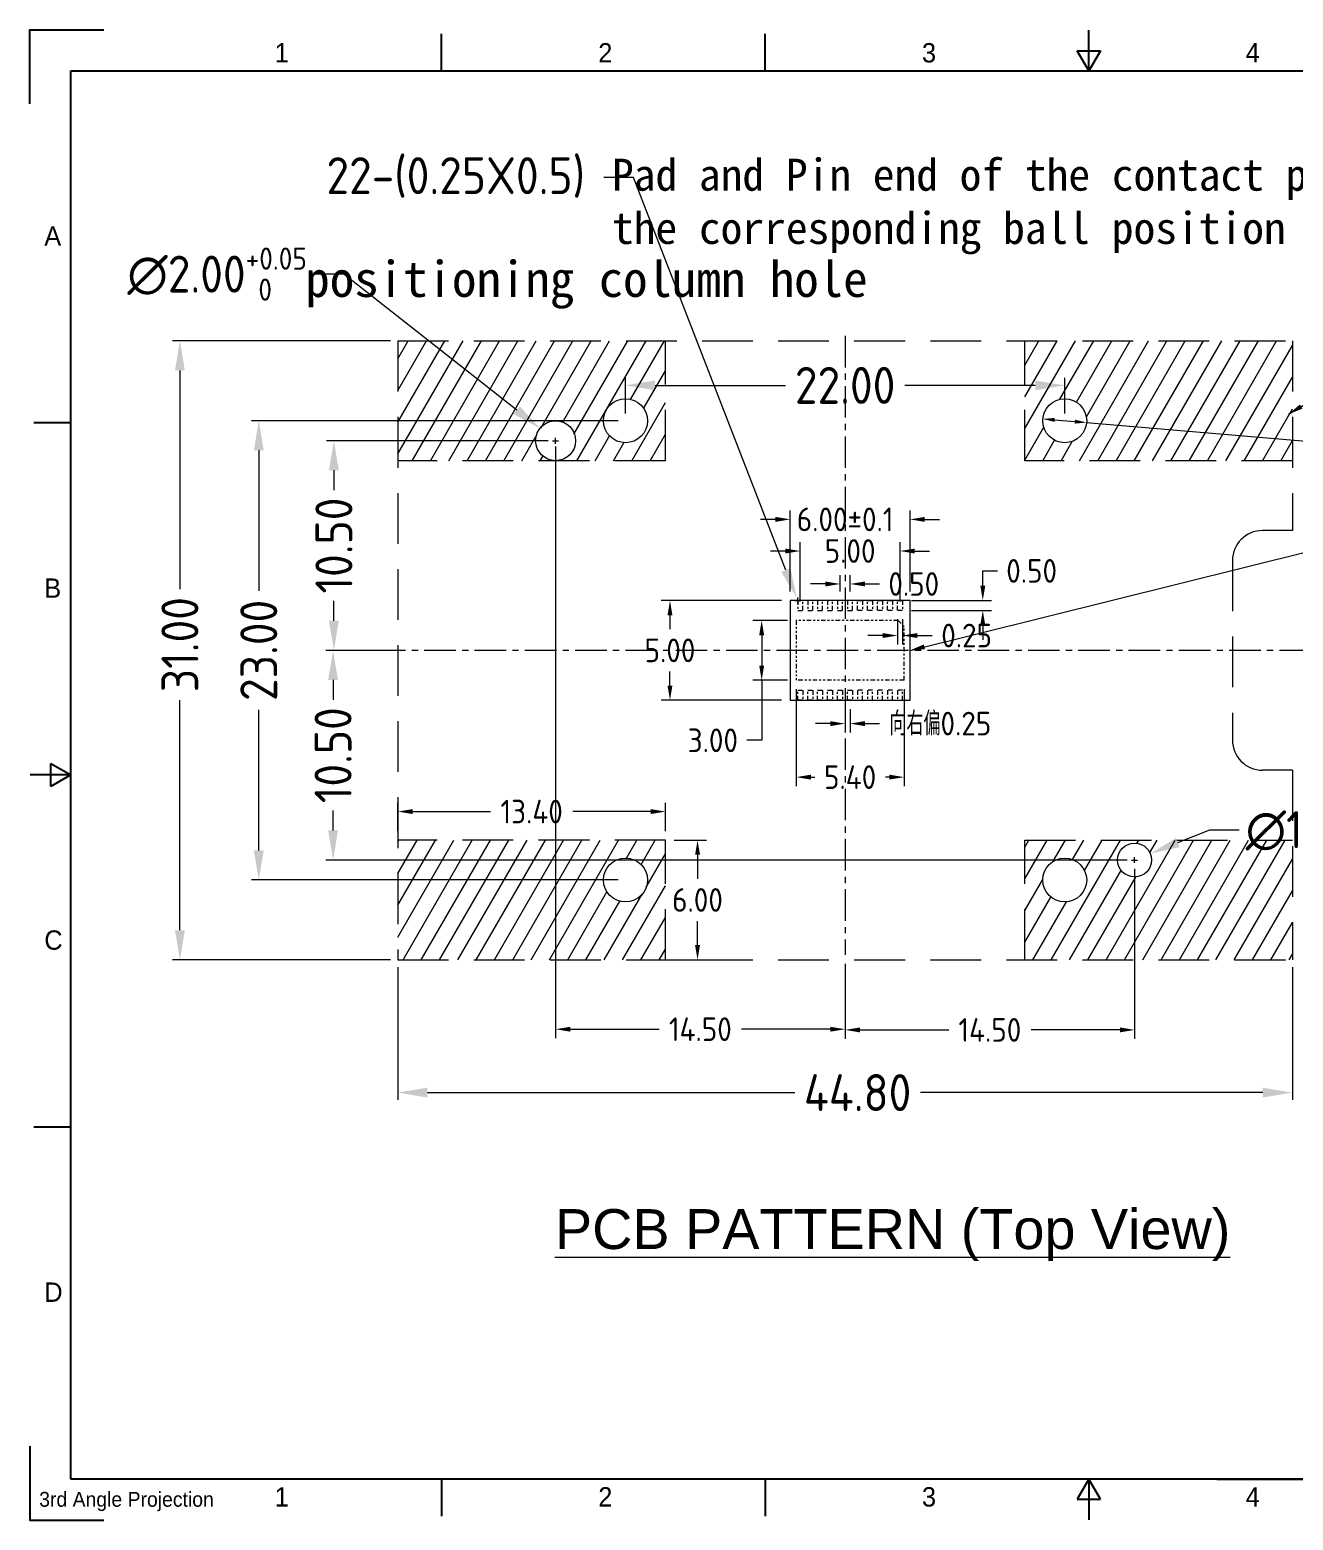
# Model space of a CAD drawing. Header units: millimetres. Extents: x 1283 to 1389, y -11263 to -11188.
# Drawn here: x 1283.3 to 1346.5, y -11263 to -11188.3 of the extents above; entities that cross this region are included whole.
import ezdxf

# ---------------------------------------------------------------- set-up
doc = ezdxf.new("R2010")
doc.units = ezdxf.units.MM
doc.header["$PDSIZE"] = -1
for name, pattern in [('CENTER', [10.16, 6.35, -1.27, 1.27, -1.27]), ('HIDDEN', [1.905, 1.27, -0.635]), ('PHANTOM', [0.8, 0.45, -0.05, 0.1, -0.05, 0.1, -0.05])]:
    doc.linetypes.add(name, pattern=pattern)
for name, color, linetype in [('DIM', 3, 'Continuous'), ('TuKuang', 7, 'Continuous'), ('翻蓋底座', 121, 'Continuous')]:
    doc.layers.add(name, color=color, linetype=linetype)
doc.styles.add('1', font='romans.shx', dxfattribs={"height": 2.5})
doc.styles.add('1111', font='isocp.shx', dxfattribs={"bigfont": 'gbcbig.shx'})
doc.styles.get("Standard").update_dxf_attribs({"font": ''})
doc.styles.get('Standard').set_extended_font_data('SimSun')
doc.dimstyles.new('1111', dxfattribs={"dimtxt": 2.5, "dimasz": 0.2, "dimexe": 0.6, "dimexo": 0.6, "dimtad": 0, "dimtoh": 1, "dimdec": 3, "dimzin": 1, "dimdsep": 46, "dimtxsty": '1111', "dimcen": 0.2, "dimclrd": 97, "dimclre": 97, "dimclrt": 3, "dimazin": 0, "dimtfac": 1, "dimtdec": 3, "dimtofl": 0, "dimtmove": 0, "dimatfit": 2, "dimfxl": 1, "dimlwd": 5, "dimlwe": 5, "dimarcsym": 0})
doc.dimstyles.new('1111$0', dxfattribs={"dimtxt": 2.5, "dimasz": 2.5, "dimexe": 0.6, "dimexo": 0.6, "dimtad": 0, "dimtoh": 1, "dimdec": 3, "dimzin": 1, "dimdsep": 46, "dimtxsty": '1111', "dimcen": 0.2, "dimclrd": 97, "dimclre": 97, "dimclrt": 3, "dimazin": 0, "dimtfac": 1, "dimtdec": 3, "dimtofl": 0, "dimtmove": 0, "dimatfit": 2, "dimfxl": 1, "dimlwd": 5, "dimlwe": 5, "dimarcsym": 0})
doc.dimstyles.get("Standard").update_dxf_attribs({"dimtxt": 3.5, "dimasz": 3.5, "dimexe": 0.18, "dimexo": 0.0625, "dimgap": 0.09, "dimtad": 1, "dimdsep": 46, "dimtxsty": 'Standard', "dimcen": 0.09, "dimadec": 0, "dimazin": 0, "dimtol": 1, "dimtp": 0.01, "dimtm": 0.01, "dimtfac": 1, "dimtofl": 0, "dimtmove": 0, "dimatfit": 3, "dimfxl": 1, "dimtolj": 1, "dimarcsym": 0})

# ---------------------------------------------------------------- blocks, each defined once
blk = doc.blocks.new('asdf456')
at = {"color": 8}
for p, q in [((1449.22, 152.96), (1448.09, 154.93)), ((1448.09, 154.93), (1450.34, 154.93)), ((1450.34, 154.93), (1449.22, 152.96)), ((1348.08, 83.25), (1348.08, 85.49)), ((1348.08, 85.49), (1350.05, 84.37)), ((1350.05, 84.37), (1348.08, 83.25)), ((1449.22, 15.77), (1448.09, 13.81)), ((1450.34, 13.81), (1449.22, 15.77)), ((1448.09, 13.81), (1450.34, 13.81))]:
    blk.add_line(p, q, dxfattribs=at)
at = {"layer": 'TuKuang', "color": 8}
for p, q in [((1449.22, 152.96), (1449.22, 156.94)), ((1386.16, 152.96), (1386.16, 156.57)), ((1417.69, 152.96), (1417.69, 156.57)), ((1350.05, 15.77), (1350.05, 152.96)), ((1350.05, 152.96), (1548.39, 152.96)), ((1350.05, 118.67), (1346.44, 118.67)), ((1350.05, 84.37), (1346.07, 84.37)), ((1350.05, 50.07), (1346.44, 50.07)), ((1548.39, 15.77), (1350.05, 15.77)), ((1386.16, 15.77), (1386.16, 12.16)), ((1417.69, 15.77), (1417.69, 12.16)), ((1449.22, 15.77), (1449.22, 11.8))]:
    blk.add_line(p, q, dxfattribs=at)
for points in [[(1346.05, 149.74), (1346.05, 156.96), (1353.27, 156.96)], [(1346.05, 18.99), (1346.05, 11.77), (1353.27, 11.77)]]:
    blk.add_lwpolyline(points, dxfattribs=at)
at = {"color": 8, "char_height": 1.8844, "attachment_point": 1, "style": '1'}
for s, insert, width in [('{\\f@Gulim|b0|i0|c0|p34;1}', (1369.9, 155.67), 8.3008), ('{\\f@Gulim|b0|i0|c134|p34;2}', (1401.43, 155.67), 8.3008), ('{\\f@Gulim|b0|i0|c134|p34;3}', (1432.96, 155.67), 8.3008), ('{\\f@Gulim|b0|i0|c134|p34;4}', (1464.49, 155.67), 8.3008), ('{\\f@Gulim|b0|i0|c134|p34;A}', (1347.46, 137.82), 9.0416), ('{\\f@Gulim|b0|i0|c134|p34;B}', (1347.46, 103.52), 9.0416), ('{\\f@Gulim|b0|i0|c134|p34;C}', (1347.46, 69.23), 9.0416), ('{\\f@Gulim|b0|i0|c134|p34;D}', (1347.46, 34.93), 9.0416), ('{\\f@Gulim|b0|i0|c0|p34;1}', (1369.9, 14.99), 8.3008), ('{\\f@Gulim|b0|i0|c134|p34;2}', (1401.43, 14.99), 8.3008), ('{\\f@Gulim|b0|i0|c134|p34;3}', (1432.96, 14.99), 8.3008), ('{\\f@Gulim|b0|i0|c134|p34;4}', (1464.49, 14.99), 8.3008)]:
    blk.add_mtext(s, dxfattribs=dict(at, insert=insert, width=width))
at = {"layer": 'TuKuang', "color": 8, "lineweight": 9, "insert": (1346.96, 14.53), "char_height": 1.4441, "width": 18.5479, "attachment_point": 1}
blk.add_mtext('{\\f@Gulim|b0|i0|c0|p34;\\C8;3rd Angle Projection}', dxfattribs=at)
blk = doc.blocks.new('*D7')
at = {"layer": 'DEFPOINTS', "color": 0, "lineweight": 18, "transparency": 16777216}
for p in [(1301.69, -11203.899), (1290.772, -11234.899), (1301.69, -11234.899)]:
    blk.add_point(p, dxfattribs=at)
at = {"layer": 'DIM', "color": 97, "lineweight": 5, "transparency": 16777216}
for p, q in [((1301.321, -11203.899), (1290.403, -11203.899)), ((1290.772, -11205.379), (1290.772, -11216.336)), ((1290.772, -11233.419), (1290.772, -11221.887)), ((1301.321, -11234.899), (1290.403, -11234.899))]:
    blk.add_line(p, q, dxfattribs=at)
at = {"layer": 'DIM', "color": 97, "lineweight": 18, "transparency": 16777216}
for points in [[(1290.526, -11205.379), (1291.019, -11205.379), (1290.772, -11203.899)], [(1290.526, -11233.419), (1291.019, -11233.419), (1290.772, -11234.899)]]:
    blk.add_solid(points, dxfattribs=at)
at = {"layer": 'DIM', "color": 3, "lineweight": 0, "transparency": 16777216, "insert": (1290.772, -11219.112), "char_height": 1.85, "attachment_point": 5, "rotation": 90, "style": '1111'}
blk.add_mtext('31.00', dxfattribs=at)
blk = doc.blocks.new('*D1')
at = {"layer": 'DEFPOINTS', "color": 0, "lineweight": 18, "transparency": 16777216}
for p in [(1338.59, -11229.899), (1324.09, -11234.649), (1338.59, -11238.408)]:
    blk.add_point(p, dxfattribs=at)
at = {"layer": 'DIM', "color": 97, "lineweight": 5, "transparency": 16777216}
for p, q in [((1338.59, -11230.343), (1338.59, -11238.852)), ((1324.09, -11235.093), (1324.09, -11238.852)), ((1324.83, -11238.408), (1329.279, -11238.408)), ((1337.85, -11238.408), (1333.402, -11238.408))]:
    blk.add_line(p, q, dxfattribs=at)
at = {"layer": 'DIM', "color": 97, "lineweight": 18, "transparency": 16777216}
for points in [[(1324.83, -11238.284), (1324.83, -11238.531), (1324.09, -11238.408)], [(1337.85, -11238.284), (1337.85, -11238.531), (1338.59, -11238.408)]]:
    blk.add_solid(points, dxfattribs=at)
at = {"layer": 'DIM', "color": 3, "lineweight": 18, "transparency": 16777216, "insert": (1331.34, -11238.408), "char_height": 1.184, "attachment_point": 5, "style": '1111'}
blk.add_mtext('14.50', dxfattribs=at)
blk = doc.blocks.new('*D2')
at = {"layer": 'DEFPOINTS', "color": 0, "lineweight": 18, "transparency": 16777216}
for p in [(1309.59, -11208.899), (1298.485, -11219.399), (1301.69, -11219.399)]:
    blk.add_point(p, dxfattribs=at)
at = {"layer": 'DIM', "color": 97, "lineweight": 5, "transparency": 16777216}
for p, q in [((1309.221, -11208.899), (1298.115, -11208.899)), ((1298.485, -11210.379), (1298.485, -11211.374)), ((1298.485, -11217.919), (1298.485, -11216.925)), ((1301.321, -11219.399), (1298.115, -11219.399))]:
    blk.add_line(p, q, dxfattribs=at)
at = {"layer": 'DIM', "color": 97, "lineweight": 18, "transparency": 16777216}
for points in [[(1298.238, -11210.379), (1298.732, -11210.379), (1298.485, -11208.899)], [(1298.238, -11217.919), (1298.732, -11217.919), (1298.485, -11219.399)]]:
    blk.add_solid(points, dxfattribs=at)
at = {"layer": 'DIM', "color": 3, "lineweight": 0, "transparency": 16777216, "insert": (1298.485, -11214.149), "char_height": 1.85, "attachment_point": 5, "rotation": 90, "style": '1111'}
blk.add_mtext('10.50', dxfattribs=at)
blk = doc.blocks.new('*D3')
at = {"layer": 'DEFPOINTS', "color": 0, "lineweight": 18, "transparency": 16777216}
for p in [(1301.69, -11234.899), (1346.49, -11234.899), (1346.49, -11241.547)]:
    blk.add_point(p, dxfattribs=at)
at = {"layer": 'DIM', "color": 97, "lineweight": 5, "transparency": 16777216}
for p, q in [((1301.69, -11235.269), (1301.69, -11241.917)), ((1346.49, -11235.269), (1346.49, -11241.917)), ((1303.17, -11241.547), (1321.57, -11241.547)), ((1345.01, -11241.547), (1327.861, -11241.547))]:
    blk.add_line(p, q, dxfattribs=at)
at = {"layer": 'DIM', "color": 97, "lineweight": 18, "transparency": 16777216}
for points in [[(1303.17, -11241.301), (1303.17, -11241.794), (1301.69, -11241.547)], [(1345.01, -11241.301), (1345.01, -11241.794), (1346.49, -11241.547)]]:
    blk.add_solid(points, dxfattribs=at)
at = {"layer": 'DIM', "color": 3, "lineweight": 0, "transparency": 16777216, "insert": (1324.715, -11241.547), "char_height": 1.85, "attachment_point": 5, "style": '1111'}
blk.add_mtext('44.80', dxfattribs=at)
blk = doc.blocks.new('*D8')
at = {"layer": 'DEFPOINTS', "color": 0, "lineweight": 18, "transparency": 16777216}
for p in [(1335.09, -11206.127), (1313.09, -11207.899), (1335.09, -11207.899)]:
    blk.add_point(p, dxfattribs=at)
at = {"layer": 'DIM', "color": 97, "lineweight": 5, "transparency": 16777216}
for p, q in [((1313.09, -11207.53), (1313.09, -11205.757)), ((1335.09, -11207.53), (1335.09, -11205.757)), ((1314.57, -11206.127), (1321.106, -11206.127)), ((1333.61, -11206.127), (1327.074, -11206.127))]:
    blk.add_line(p, q, dxfattribs=at)
at = {"layer": 'DIM', "color": 97, "lineweight": 18, "transparency": 16777216}
for points in [[(1314.57, -11205.88), (1314.57, -11206.373), (1313.09, -11206.127)], [(1333.61, -11205.88), (1333.61, -11206.373), (1335.09, -11206.127)]]:
    blk.add_solid(points, dxfattribs=at)
at = {"layer": 'DIM', "color": 3, "lineweight": 0, "transparency": 16777216, "insert": (1324.09, -11206.127), "char_height": 1.85, "attachment_point": 5, "style": '1111'}
blk.add_mtext('22.00', dxfattribs=at)
blk = doc.blocks.new('*D9')
at = {"layer": 'DEFPOINTS', "color": 0, "lineweight": 18, "transparency": 16777216}
for p in [(1313.09, -11207.899), (1294.723, -11230.899), (1313.09, -11230.899)]:
    blk.add_point(p, dxfattribs=at)
at = {"layer": 'DIM', "color": 97, "lineweight": 5, "transparency": 16777216}
for p, q in [((1312.721, -11207.899), (1294.353, -11207.899)), ((1294.723, -11209.379), (1294.723, -11216.415)), ((1294.723, -11229.419), (1294.723, -11222.383)), ((1312.721, -11230.899), (1294.353, -11230.899))]:
    blk.add_line(p, q, dxfattribs=at)
at = {"layer": 'DIM', "color": 97, "lineweight": 18, "transparency": 16777216}
for points in [[(1294.476, -11209.379), (1294.969, -11209.379), (1294.723, -11207.899)], [(1294.476, -11229.419), (1294.969, -11229.419), (1294.723, -11230.899)]]:
    blk.add_solid(points, dxfattribs=at)
at = {"layer": 'DIM', "color": 3, "lineweight": 0, "transparency": 16777216, "insert": (1294.723, -11219.399), "char_height": 1.85, "attachment_point": 5, "rotation": 90, "style": '1111'}
blk.add_mtext('23.00', dxfattribs=at)
blk = doc.blocks.new('*D10')
at = {"layer": 'DEFPOINTS', "color": 0, "lineweight": 18, "transparency": 16777216}
for p in [(1339.379, -11229.581), (1337.802, -11230.218)]:
    blk.add_point(p, dxfattribs=at)
at = {"layer": 'DIM', "color": 97, "lineweight": 5, "transparency": 16777216}
for p, q in [((1340.751, -11229.027), (1342.354, -11228.379)), ((1342.354, -11228.379), (1343.834, -11228.379)), ((1338.442, -11229.899), (1338.738, -11229.899)), ((1338.59, -11230.047), (1338.59, -11229.751))]:
    blk.add_line(p, q, dxfattribs=at)
at = {"layer": 'DIM', "color": 97, "lineweight": 18, "transparency": 16777216}
blk.add_solid([(1340.658, -11228.798), (1340.843, -11229.255), (1339.379, -11229.581)], dxfattribs=at)
at = {"layer": 'DIM', "color": 3, "lineweight": 0, "transparency": 16777216, "insert": (1348.509, -11228.379), "char_height": 1.85, "attachment_point": 5, "style": '1111'}
blk.add_mtext('\\A1;∅1.70{\\H1.110000;\\S+0.05^  0;}', dxfattribs=at)
blk = doc.blocks.new('*D11')
at = {"layer": 'DEFPOINTS', "color": 0, "lineweight": 18, "transparency": 16777216}
for p in [(1308.804, -11208.281), (1310.376, -11209.518)]:
    blk.add_point(p, dxfattribs=at)
at = {"layer": 'DIM', "color": 97, "lineweight": 5, "transparency": 16777216}
for p, q in [((1298.978, -11200.554), (1297.498, -11200.554)), ((1307.641, -11207.366), (1298.978, -11200.554)), ((1309.59, -11209.047), (1309.59, -11208.751)), ((1309.442, -11208.899), (1309.738, -11208.899))]:
    blk.add_line(p, q, dxfattribs=at)
at = {"layer": 'DIM', "color": 97, "lineweight": 18, "transparency": 16777216}
blk.add_solid([(1307.793, -11207.173), (1307.488, -11207.56), (1308.804, -11208.281)], dxfattribs=at)
at = {"layer": 'DIM', "color": 3, "lineweight": 0, "transparency": 16777216, "insert": (1292.637, -11200.554), "char_height": 1.85, "attachment_point": 5, "style": '1111'}
blk.add_mtext('\\A1;∅2.00{\\H1.110000;\\S+0.05^  0;}', dxfattribs=at)
blk = doc.blocks.new('*D4')
at = {"layer": 'DEFPOINTS', "color": 0, "lineweight": 18, "transparency": 16777216}
for p in [(1333.994, -11207.807), (1336.187, -11207.991)]:
    blk.add_point(p, dxfattribs=at)
at = {"layer": 'DIM', "color": 97, "lineweight": 5, "transparency": 16777216}
for p, q in [((1334.584, -11207.857), (1335.597, -11207.942)), ((1336.187, -11207.991), (1349.722, -11209.128))]:
    blk.add_line(p, q, dxfattribs=at)
at = {"layer": 'DIM', "color": 97, "lineweight": 18, "transparency": 16777216}
for points in [[(1334.592, -11207.759), (1334.576, -11207.955), (1333.994, -11207.807)], [(1335.605, -11207.844), (1335.588, -11208.04), (1336.187, -11207.991)]]:
    blk.add_solid(points, dxfattribs=at)
at = {"layer": 'DIM', "color": 3, "lineweight": 0, "transparency": 16777216, "insert": (1357.54, -11209.128), "char_height": 1.11, "attachment_point": 5, "style": '1111'}
blk.add_mtext('\\A1;{\\fSimSun|b0|i0|c134|p2;\\H1.0667x;4-Screw hole\\Fisocp,gbcbig|c134;∅2.2{\\H0.666000;\\S+0.05^  0;}}', dxfattribs=at)
blk = doc.blocks.new('*D5')
at = {"layer": 'DEFPOINTS', "color": 0, "lineweight": 18, "transparency": 16777216}
for p in [(1321.662, -11216.761), (1321.769, -11217.037)]:
    blk.add_point(p, dxfattribs=at)
at = {"layer": 'DIM', "color": 97, "lineweight": 5, "transparency": 16777216}
for p, q in [((1313.489, -11195.714), (1312.009, -11195.714)), ((1321.126, -11215.382), (1313.489, -11195.714)), ((1321.567, -11216.899), (1321.863, -11216.899)), ((1321.715, -11217.047), (1321.715, -11216.751))]:
    blk.add_line(p, q, dxfattribs=at)
at = {"layer": 'DIM', "color": 97, "lineweight": 18, "transparency": 16777216}
blk.add_solid([(1321.356, -11215.292), (1320.896, -11215.471), (1321.662, -11216.761)], dxfattribs=at)
at = {"layer": 'DIM', "color": 3, "lineweight": 0, "transparency": 16777216, "insert": (1304.586, -11195.714), "char_height": 1.85, "attachment_point": 5, "style": '1111'}
blk.add_mtext('\\A1;22-(0.25X0.5)', dxfattribs=at)
blk = doc.blocks.new('*D14')
at = {"layer": 'DEFPOINTS', "color": 0, "lineweight": 18, "transparency": 16777216}
for p in [(1324.09, -11221.899), (1324.34, -11221.899), (1324.34, -11223.067)]:
    blk.add_point(p, dxfattribs=at)
at = {"layer": 'DIM', "color": 97, "lineweight": 5, "transparency": 16777216}
for p, q in [((1324.09, -11222.343), (1324.09, -11223.511)), ((1324.34, -11222.343), (1324.34, -11223.511)), ((1323.35, -11223.067), (1322.61, -11223.067)), ((1325.08, -11223.067), (1325.82, -11223.067))]:
    blk.add_line(p, q, dxfattribs=at)
at = {"layer": 'DIM', "color": 97, "lineweight": 18, "transparency": 16777216}
for points in [[(1323.35, -11222.944), (1323.35, -11223.191), (1324.09, -11223.067)], [(1325.08, -11222.944), (1325.08, -11223.191), (1324.34, -11223.067)]]:
    blk.add_solid(points, dxfattribs=at)
at = {"layer": 'DIM', "color": 3, "lineweight": 18, "transparency": 16777216, "insert": (1328.86, -11223.067), "char_height": 1.184, "attachment_point": 5, "style": '1111'}
blk.add_mtext('向右偏0.25', dxfattribs=at)
blk = doc.blocks.new('*D15')
at = {"layer": 'DEFPOINTS', "color": 0, "lineweight": 18, "transparency": 16777216}
for p in [(1327.34, -11212.838), (1321.34, -11216.899), (1327.34, -11216.899)]:
    blk.add_point(p, dxfattribs=at)
at = {"layer": 'DIM', "color": 97, "lineweight": 5, "transparency": 16777216}
for p, q in [((1321.34, -11216.455), (1321.34, -11212.394)), ((1327.34, -11216.455), (1327.34, -11212.394)), ((1320.6, -11212.838), (1319.86, -11212.838)), ((1328.08, -11212.838), (1328.82, -11212.838))]:
    blk.add_line(p, q, dxfattribs=at)
at = {"layer": 'DIM', "color": 97, "lineweight": 18, "transparency": 16777216}
for points in [[(1320.6, -11212.715), (1320.6, -11212.962), (1321.34, -11212.838)], [(1328.08, -11212.715), (1328.08, -11212.962), (1327.34, -11212.838)]]:
    blk.add_solid(points, dxfattribs=at)
at = {"layer": 'DIM', "color": 3, "lineweight": 18, "transparency": 16777216, "insert": (1324.09, -11212.838), "char_height": 1.184, "attachment_point": 5, "style": '1111'}
blk.add_mtext('6.00±0.1', dxfattribs=at)
blk = doc.blocks.new('*D16')
at = {"layer": 'DEFPOINTS', "color": 0, "lineweight": 18, "transparency": 16777216}
for p in [(1321.34, -11216.899), (1315.318, -11221.899), (1321.34, -11221.899)]:
    blk.add_point(p, dxfattribs=at)
at = {"layer": 'DIM', "color": 97, "lineweight": 5, "transparency": 16777216}
for p, q in [((1320.896, -11216.899), (1314.874, -11216.899)), ((1315.318, -11217.639), (1315.318, -11218.345)), ((1315.318, -11221.159), (1315.318, -11220.454)), ((1320.896, -11221.899), (1314.874, -11221.899))]:
    blk.add_line(p, q, dxfattribs=at)
at = {"layer": 'DIM', "color": 97, "lineweight": 18, "transparency": 16777216}
for points in [[(1315.194, -11217.639), (1315.441, -11217.639), (1315.318, -11216.899)], [(1315.194, -11221.159), (1315.441, -11221.159), (1315.318, -11221.899)]]:
    blk.add_solid(points, dxfattribs=at)
at = {"layer": 'DIM', "color": 3, "lineweight": 18, "transparency": 16777216, "insert": (1315.318, -11219.399), "char_height": 1.184, "attachment_point": 5, "style": '1111'}
blk.add_mtext('5.00', dxfattribs=at)
blk = doc.blocks.new('*D17')
at = {"layer": 'DEFPOINTS', "color": 0, "lineweight": 18, "transparency": 16777216}
for p in [(1326.84, -11214.423), (1321.84, -11217.399), (1326.84, -11217.399)]:
    blk.add_point(p, dxfattribs=at)
at = {"layer": 'DIM', "color": 97, "lineweight": 5, "transparency": 16777216}
for p, q in [((1321.84, -11216.955), (1321.84, -11213.979)), ((1326.84, -11216.955), (1326.84, -11213.979)), ((1321.1, -11214.423), (1320.36, -11214.423)), ((1327.58, -11214.423), (1328.32, -11214.423))]:
    blk.add_line(p, q, dxfattribs=at)
at = {"layer": 'DIM', "color": 97, "lineweight": 18, "transparency": 16777216}
for points in [[(1321.1, -11214.3), (1321.1, -11214.547), (1321.84, -11214.423)], [(1327.58, -11214.3), (1327.58, -11214.547), (1326.84, -11214.423)]]:
    blk.add_solid(points, dxfattribs=at)
at = {"layer": 'DIM', "color": 3, "lineweight": 18, "transparency": 16777216, "insert": (1324.34, -11214.423), "char_height": 1.184, "attachment_point": 5, "style": '1111'}
blk.add_mtext('5.00', dxfattribs=at)
blk = doc.blocks.new('*D18')
at = {"layer": 'DEFPOINTS', "color": 0, "lineweight": 18, "transparency": 16777216}
for p in [(1324.34, -11216.074), (1323.84, -11216.899), (1324.34, -11216.899)]:
    blk.add_point(p, dxfattribs=at)
at = {"layer": 'DIM', "color": 97, "lineweight": 5, "transparency": 16777216}
for p, q in [((1323.1, -11216.074), (1322.36, -11216.074)), ((1323.84, -11216.455), (1323.84, -11215.63)), ((1324.34, -11216.455), (1324.34, -11215.63)), ((1325.08, -11216.074), (1325.82, -11216.074))]:
    blk.add_line(p, q, dxfattribs=at)
at = {"layer": 'DIM', "color": 97, "lineweight": 18, "transparency": 16777216}
for points in [[(1323.1, -11215.951), (1323.1, -11216.197), (1323.84, -11216.074)], [(1325.08, -11215.951), (1325.08, -11216.197), (1324.34, -11216.074)]]:
    blk.add_solid(points, dxfattribs=at)
at = {"layer": 'DIM', "color": 3, "lineweight": 18, "transparency": 16777216, "insert": (1327.527, -11216.074), "char_height": 1.184, "attachment_point": 5, "style": '1111'}
blk.add_mtext('0.50', dxfattribs=at)
blk = doc.blocks.new('*D19')
at = {"layer": 'DEFPOINTS', "color": 0, "lineweight": 18, "transparency": 16777216}
for p in [(1321.64, -11217.899), (1319.911, -11220.899), (1321.64, -11220.899)]:
    blk.add_point(p, dxfattribs=at)
at = {"layer": 'DIM', "color": 97, "lineweight": 5, "transparency": 16777216}
for p, q in [((1321.196, -11217.899), (1319.467, -11217.899)), ((1319.911, -11218.639), (1319.911, -11220.159)), ((1321.196, -11220.899), (1319.467, -11220.899)), ((1319.911, -11220.899), (1319.911, -11223.903)), ((1319.911, -11223.903), (1319.171, -11223.903))]:
    blk.add_line(p, q, dxfattribs=at)
at = {"layer": 'DIM', "color": 97, "lineweight": 18, "transparency": 16777216}
for points in [[(1319.787, -11218.639), (1320.034, -11218.639), (1319.911, -11217.899)], [(1319.787, -11220.159), (1320.034, -11220.159), (1319.911, -11220.899)]]:
    blk.add_solid(points, dxfattribs=at)
at = {"layer": 'DIM', "color": 3, "lineweight": 18, "transparency": 16777216, "insert": (1317.465, -11223.903), "char_height": 1.184, "attachment_point": 5, "style": '1111'}
blk.add_mtext('3.00', dxfattribs=at)
blk = doc.blocks.new('*D20')
at = {"layer": 'DEFPOINTS', "color": 0, "lineweight": 18, "transparency": 16777216}
for p in [(1321.64, -11220.899), (1327.04, -11220.899), (1327.04, -11225.748)]:
    blk.add_point(p, dxfattribs=at)
at = {"layer": 'DIM', "color": 97, "lineweight": 5, "transparency": 16777216}
for p, q in [((1321.64, -11221.343), (1321.64, -11226.192)), ((1327.04, -11221.343), (1327.04, -11226.192)), ((1322.38, -11225.748), (1322.575, -11225.748)), ((1326.3, -11225.748), (1326.106, -11225.748))]:
    blk.add_line(p, q, dxfattribs=at)
at = {"layer": 'DIM', "color": 97, "lineweight": 18, "transparency": 16777216}
for points in [[(1322.38, -11225.624), (1322.38, -11225.871), (1321.64, -11225.748)], [(1326.3, -11225.624), (1326.3, -11225.871), (1327.04, -11225.748)]]:
    blk.add_solid(points, dxfattribs=at)
at = {"layer": 'DIM', "color": 3, "lineweight": 18, "transparency": 16777216, "insert": (1324.34, -11225.748), "char_height": 1.184, "attachment_point": 5, "style": '1111'}
blk.add_mtext('5.40', dxfattribs=at)
blk = doc.blocks.new('*D21')
at = {"layer": 'DEFPOINTS', "color": 0, "lineweight": 18, "transparency": 16777216}
for p in [(1326.965, -11216.899), (1330.985, -11216.899), (1326.965, -11217.399)]:
    blk.add_point(p, dxfattribs=at)
at = {"layer": 'DIM', "color": 97, "lineweight": 5, "transparency": 16777216}
for p, q in [((1330.985, -11216.159), (1330.985, -11215.419)), ((1330.985, -11215.419), (1331.725, -11215.419)), ((1327.409, -11216.899), (1331.429, -11216.899)), ((1327.409, -11217.399), (1331.429, -11217.399)), ((1330.985, -11218.139), (1330.985, -11218.879))]:
    blk.add_line(p, q, dxfattribs=at)
at = {"layer": 'DIM', "color": 97, "lineweight": 18, "transparency": 16777216}
for points in [[(1330.862, -11216.159), (1331.109, -11216.159), (1330.985, -11216.899)], [(1330.862, -11218.139), (1331.109, -11218.139), (1330.985, -11217.399)]]:
    blk.add_solid(points, dxfattribs=at)
at = {"layer": 'DIM', "color": 3, "lineweight": 18, "transparency": 16777216, "insert": (1333.432, -11215.419), "char_height": 1.184, "attachment_point": 5, "style": '1111'}
blk.add_mtext('0.50', dxfattribs=at)
blk = doc.blocks.new('*D22')
at = {"layer": 'DEFPOINTS', "color": 0, "lineweight": 18, "transparency": 16777216}
for p in [(1326.715, -11217.399), (1326.965, -11217.399), (1326.965, -11218.656)]:
    blk.add_point(p, dxfattribs=at)
at = {"layer": 'DIM', "color": 97, "lineweight": 5, "transparency": 16777216}
for p, q in [((1326.715, -11217.843), (1326.715, -11219.1)), ((1326.965, -11217.843), (1326.965, -11219.1)), ((1325.975, -11218.656), (1325.235, -11218.656)), ((1327.705, -11218.656), (1328.445, -11218.656))]:
    blk.add_line(p, q, dxfattribs=at)
at = {"layer": 'DIM', "color": 97, "lineweight": 18, "transparency": 16777216}
for points in [[(1325.975, -11218.533), (1325.975, -11218.779), (1326.715, -11218.656)], [(1327.705, -11218.533), (1327.705, -11218.779), (1326.965, -11218.656)]]:
    blk.add_solid(points, dxfattribs=at)
at = {"layer": 'DIM', "color": 3, "lineweight": 18, "transparency": 16777216, "insert": (1330.176, -11218.656), "char_height": 1.184, "attachment_point": 5, "style": '1111'}
blk.add_mtext('0.25', dxfattribs=at)
blk = doc.blocks.new('*D23')
at = {"layer": 'DEFPOINTS', "color": 0, "lineweight": 18, "transparency": 16777216}
for p in [(1309.59, -11208.751), (1324.09, -11234.899), (1324.09, -11238.373)]:
    blk.add_point(p, dxfattribs=at)
at = {"layer": 'DIM', "color": 97, "lineweight": 5, "transparency": 16777216}
for p, q in [((1309.59, -11209.195), (1309.59, -11238.817)), ((1324.09, -11235.343), (1324.09, -11238.817)), ((1310.33, -11238.373), (1314.779, -11238.373)), ((1323.35, -11238.373), (1318.902, -11238.373))]:
    blk.add_line(p, q, dxfattribs=at)
at = {"layer": 'DIM', "color": 97, "lineweight": 18, "transparency": 16777216}
for points in [[(1310.33, -11238.25), (1310.33, -11238.497), (1309.59, -11238.373)], [(1323.35, -11238.25), (1323.35, -11238.497), (1324.09, -11238.373)]]:
    blk.add_solid(points, dxfattribs=at)
at = {"layer": 'DIM', "color": 3, "lineweight": 18, "transparency": 16777216, "insert": (1316.84, -11238.373), "char_height": 1.184, "attachment_point": 5, "style": '1111'}
blk.add_mtext('14.50', dxfattribs=at)
blk = doc.blocks.new('*D6')
at = {"layer": 'DEFPOINTS', "color": 0, "lineweight": 18, "transparency": 16777216}
for p in [(1298.445, -11219.399), (1301.69, -11219.399), (1338.59, -11229.899)]:
    blk.add_point(p, dxfattribs=at)
at = {"layer": 'DIM', "color": 97, "lineweight": 5, "transparency": 16777216}
for p, q in [((1301.321, -11219.399), (1298.075, -11219.399)), ((1298.445, -11220.879), (1298.445, -11221.874)), ((1298.445, -11228.419), (1298.445, -11227.425)), ((1338.221, -11229.899), (1298.075, -11229.899))]:
    blk.add_line(p, q, dxfattribs=at)
at = {"layer": 'DIM', "color": 97, "lineweight": 18, "transparency": 16777216}
for points in [[(1298.198, -11220.879), (1298.691, -11220.879), (1298.445, -11219.399)], [(1298.198, -11228.419), (1298.691, -11228.419), (1298.445, -11229.899)]]:
    blk.add_solid(points, dxfattribs=at)
at = {"layer": 'DIM', "color": 3, "lineweight": 0, "transparency": 16777216, "insert": (1298.445, -11224.649), "char_height": 1.85, "attachment_point": 5, "rotation": 90, "style": '1111'}
blk.add_mtext('10.50', dxfattribs=at)
blk = doc.blocks.new('*D12')
at = {"layer": 'DEFPOINTS', "color": 0, "lineweight": 18, "transparency": 16777216}
for p in [(1315.09, -11227.473), (1301.69, -11228.899), (1315.09, -11228.899)]:
    blk.add_point(p, dxfattribs=at)
at = {"layer": 'DIM', "color": 97, "lineweight": 5, "transparency": 16777216}
for p, q in [((1301.69, -11228.455), (1301.69, -11227.029)), ((1315.09, -11228.455), (1315.09, -11227.029)), ((1302.43, -11227.473), (1306.329, -11227.473)), ((1314.35, -11227.473), (1310.452, -11227.473))]:
    blk.add_line(p, q, dxfattribs=at)
at = {"layer": 'DIM', "color": 97, "lineweight": 18, "transparency": 16777216}
for points in [[(1302.43, -11227.349), (1302.43, -11227.596), (1301.69, -11227.473)], [(1314.35, -11227.349), (1314.35, -11227.596), (1315.09, -11227.473)]]:
    blk.add_solid(points, dxfattribs=at)
at = {"layer": 'DIM', "color": 3, "lineweight": 18, "transparency": 16777216, "insert": (1308.39, -11227.473), "char_height": 1.184, "attachment_point": 5, "style": '1111'}
blk.add_mtext('13.40', dxfattribs=at)
blk = doc.blocks.new('*D13')
at = {"layer": 'DEFPOINTS', "color": 0, "lineweight": 18, "transparency": 16777216}
for p in [(1315.09, -11228.899), (1315.09, -11234.899), (1316.698, -11234.899)]:
    blk.add_point(p, dxfattribs=at)
at = {"layer": 'DIM', "color": 97, "lineweight": 5, "transparency": 16777216}
for p, q in [((1315.534, -11228.899), (1317.142, -11228.899)), ((1316.698, -11229.639), (1316.698, -11230.845)), ((1316.698, -11234.159), (1316.698, -11232.954)), ((1315.534, -11234.899), (1317.142, -11234.899))]:
    blk.add_line(p, q, dxfattribs=at)
at = {"layer": 'DIM', "color": 97, "lineweight": 18, "transparency": 16777216}
for points in [[(1316.575, -11229.639), (1316.822, -11229.639), (1316.698, -11228.899)], [(1316.575, -11234.159), (1316.822, -11234.159), (1316.698, -11234.899)]]:
    blk.add_solid(points, dxfattribs=at)
at = {"layer": 'DIM', "color": 3, "lineweight": 18, "transparency": 16777216, "insert": (1316.698, -11231.899), "char_height": 1.184, "attachment_point": 5, "style": '1111'}
blk.add_mtext('6.00', dxfattribs=at)

msp = doc.modelspace()

# ---------------------------------------------------------------- hatches: boundary and pattern name
at = {"lineweight": 0}
h = msp.add_hatch(dxfattribs=at)
h.set_pattern_fill('ANSI31', color=0, scale=0.25, angle=15, style=0)
h.set_pattern_definition([(60, (509.26355, -11185.0741), (-0.6874077, 0.396875), [])])
edge = h.paths.add_edge_path(flags=16)
edge.add_arc((1313.09, -11207.899), 1.1, 0, 360)
edge = h.paths.add_edge_path(flags=16)
edge.add_arc((1309.59, -11208.899), 0.975, 0, 360)
h.paths.add_polyline_path([(1301.69, -11203.899), (1315.09, -11203.899), (1315.09, -11209.899), (1301.69, -11209.899)])
h = msp.add_hatch(dxfattribs=at)
h.set_pattern_fill('ANSI31', color=256, scale=0.25, angle=15, style=0)
h.set_pattern_definition([(60, (499.1615, -11160.4417), (-0.6874077, 0.396875), [])])
edge = h.paths.add_edge_path(flags=16)
edge.add_arc((1335.09, -11207.899), 1.1, 0, 360)
h.paths.add_polyline_path([(1346.49, -11209.899), (1333.09, -11209.899), (1333.09, -11203.899), (1346.49, -11203.899)])
h = msp.add_hatch(dxfattribs=at)
h.set_pattern_fill('ANSI31', color=256, scale=0.25, angle=15, style=0)
h.set_pattern_definition([(60, (504.4908, -11268.3448), (-0.6874077, 0.396875), [])])
edge = h.paths.add_edge_path(flags=16)
edge.add_arc((1313.09, -11230.899), 1.1, 0, 360)
h.paths.add_polyline_path([(1315.09, -11234.899), (1315.09, -11228.899), (1301.69, -11228.899), (1301.69, -11234.899)])
h = msp.add_hatch(dxfattribs=at)
h.set_pattern_fill('ANSI31', color=256, scale=0.25, angle=15, style=0)
h.set_pattern_definition([(60, (452.46034, -11194.0381), (-0.68740766, 0.396875), [])])
edge = h.paths.add_edge_path(flags=16)
edge.add_arc((1338.59, -11229.899), 0.825, 0, 360)
edge = h.paths.add_edge_path(flags=16)
edge.add_arc((1335.09, -11230.899), 1.1, 0, 360)
h.paths.add_polyline_path([(1333.09, -11234.899), (1346.49, -11234.899), (1346.49, -11228.899), (1333.09, -11228.899)])

# ---------------------------------------------------------------- linework, layer by layer
at = {"linetype": 'HIDDEN', "lineweight": 0, "ltscale": 2}
for p, q in [((1301.69, -11203.899), (1346.49, -11203.899)), ((1301.69, -11203.899), (1301.69, -11234.899)), ((1315.09, -11209.899), (1315.09, -11203.899)), ((1333.09, -11209.899), (1333.09, -11203.899)), ((1346.49, -11203.899), (1346.49, -11213.399)), ((1315.09, -11209.899), (1301.69, -11209.899)), ((1346.49, -11209.899), (1333.09, -11209.899)), ((1343.49, -11214.899), (1343.49, -11223.899)), ((1346.49, -11225.399), (1346.49, -11234.899)), ((1315.09, -11228.899), (1301.69, -11228.899)), ((1315.09, -11234.899), (1315.09, -11228.899)), ((1333.09, -11234.899), (1333.09, -11228.899)), ((1333.09, -11228.899), (1346.49, -11228.899)), ((1301.69, -11234.899), (1346.49, -11234.899))]:
    msp.add_line(p, q, dxfattribs=at)
at = {"color": 1, "linetype": 'CENTER', "lineweight": 0, "ltscale": 0.248}
for p, q in [((1324.09, -11203.649), (1324.09, -11234.649)), ((1324.09, -11203.649), (1324.09, -11234.649)), ((1324.09, -11203.649), (1324.09, -11234.649)), ((1324.09, -11203.649), (1324.09, -11234.649)), ((1346.49, -11213.399), (1344.99, -11213.399)), ((1347.424, -11219.399), (1300.756, -11219.399)), ((1346.49, -11225.399), (1344.99, -11225.399))]:
    msp.add_line(p, q, dxfattribs=at)
at = {"color": 1, "lineweight": 0}
for centre, radius in [((1309.59, -11208.899), 1), ((1338.59, -11229.899), 0.85)]:
    msp.add_circle(centre, radius, dxfattribs=at)
at = {"color": 0, "lineweight": 0, "ltscale": 2}
for centre, start, end in [((1344.99, -11214.899), 90, 180), ((1344.99, -11223.899), 180, 270)]:
    msp.add_arc(centre, 1.5, start, end, dxfattribs=at)
at = {"layer": 'DIM', "color": 0, "lineweight": 18}
for p, q in [((1327.34, -11216.899), (1321.34, -11216.899)), ((1321.34, -11216.899), (1321.34, -11221.899)), ((1327.34, -11221.899), (1327.34, -11216.899)), ((1321.34, -11221.899), (1327.34, -11221.899))]:
    msp.add_line(p, q, dxfattribs=at)
at = {"layer": 'DIM', "color": 2, "linetype": 'PHANTOM', "lineweight": 18, "ltscale": 0.5}
for p, q in [((1321.64, -11217.899), (1321.64, -11220.899)), ((1326.74, -11217.899), (1321.64, -11217.899)), ((1326.74, -11217.899), (1327.04, -11218.199)), ((1327.04, -11220.899), (1327.04, -11218.199)), ((1327.04, -11220.899), (1321.64, -11220.899))]:
    msp.add_line(p, q, dxfattribs=at)
for points in [[(1321.715, -11217.399), (1321.965, -11217.399), (1321.965, -11216.899), (1321.715, -11216.899)], [(1322.215, -11217.399), (1322.465, -11217.399), (1322.465, -11216.899), (1322.215, -11216.899)], [(1322.715, -11217.399), (1322.965, -11217.399), (1322.965, -11216.899), (1322.715, -11216.899)], [(1323.215, -11217.399), (1323.465, -11217.399), (1323.465, -11216.899), (1323.215, -11216.899)], [(1323.715, -11217.399), (1323.965, -11217.399), (1323.965, -11216.899), (1323.715, -11216.899)], [(1324.215, -11217.399), (1324.465, -11217.399), (1324.465, -11216.899), (1324.215, -11216.899)], [(1324.965, -11217.399), (1324.715, -11217.399), (1324.715, -11216.899), (1324.965, -11216.899)], [(1325.465, -11217.399), (1325.215, -11217.399), (1325.215, -11216.899), (1325.465, -11216.899)], [(1325.965, -11217.399), (1325.715, -11217.399), (1325.715, -11216.899), (1325.965, -11216.899)], [(1326.465, -11217.399), (1326.215, -11217.399), (1326.215, -11216.899), (1326.465, -11216.899)], [(1326.965, -11217.399), (1326.715, -11217.399), (1326.715, -11216.899), (1326.965, -11216.899)], [(1321.715, -11221.399), (1321.965, -11221.399), (1321.965, -11221.899), (1321.715, -11221.899)], [(1322.215, -11221.399), (1322.465, -11221.399), (1322.465, -11221.899), (1322.215, -11221.899)], [(1322.715, -11221.399), (1322.965, -11221.399), (1322.965, -11221.899), (1322.715, -11221.899)], [(1323.215, -11221.399), (1323.465, -11221.399), (1323.465, -11221.899), (1323.215, -11221.899)], [(1323.715, -11221.399), (1323.965, -11221.399), (1323.965, -11221.899), (1323.715, -11221.899)], [(1324.215, -11221.399), (1324.465, -11221.399), (1324.465, -11221.899), (1324.215, -11221.899)], [(1324.965, -11221.399), (1324.715, -11221.399), (1324.715, -11221.899), (1324.965, -11221.899)], [(1325.465, -11221.399), (1325.215, -11221.399), (1325.215, -11221.899), (1325.465, -11221.899)], [(1325.965, -11221.399), (1325.715, -11221.399), (1325.715, -11221.899), (1325.965, -11221.899)], [(1326.465, -11221.399), (1326.215, -11221.399), (1326.215, -11221.899), (1326.465, -11221.899)], [(1326.965, -11221.399), (1326.715, -11221.399), (1326.715, -11221.899), (1326.965, -11221.899)]]:
    msp.add_lwpolyline(points, close=True, dxfattribs=at)
at = {"layer": 'TuKuang', "color": 8}
msp.add_lwpolyline([(1342.706, -11260.907), (1386.57, -11260.907)], dxfattribs=at)
at = {"layer": '翻蓋底座', "color": 3, "linetype": 'Continuous', "lineweight": 0}
for centre in [(1313.09, -11207.899), (1335.09, -11207.899), (1313.09, -11230.899), (1335.09, -11230.899)]:
    msp.add_circle(centre, 1.1, dxfattribs=at)

# ---------------------------------------------------------------- block references
at = {"xscale": 0.514122631876262, "yscale": 0.514122631876262, "zscale": 0.514122631876262}
msp.add_blockref('asdf456', (591.222, -11269.017), dxfattribs=at)

# ---------------------------------------------------------------- texts
at = {"color": 3, "lineweight": 0}
msp.add_text('positioning column hole', height=1.8, dxfattribs=at).set_placement((1297.054, -11201.697))
at = {"color": 3, "lineweight": 0, "insert": (1312.414, -11194.775), "char_height": 1.6, "attachment_point": 1}
msp.add_mtext('Pad and Pin end of the contact position, \\Pthe corresponding ball position', dxfattribs=at)
at = {"lineweight": 9, "insert": (1309.557, -11247.384), "char_height": 1.9992, "attachment_point": 1}
msp.add_mtext('{\\fArial|b0|i0|c0|p34;\\LPCB PATTERN (Top View)}', dxfattribs=at)

# ---------------------------------------------------------------- dimensions: what is measured, and where the dimension line sits
at = {"layer": 'DIM', "lineweight": 0}
for p1, p2, text, override, picture, middle in [((1321.769, -11217.037), (1321.662, -11216.761), '22-(0.25X0.5)', {"dimscale": 0.74, "dimasz": 2, "dimexe": 0.49975, "dimexo": 0.49975, "dimgap": 0.49975, "dimtoh": 1, "dimdec": 2, "dimtol": 1, "dimlim": 0, "dimtp": 0.05, "dimtm": 0.05, "dimtfac": 0.6, "dimtolj": 1}, '*D5', (1304.586, -11195.714)), ((1333.994, -11207.807), (1336.187, -11207.991), '{\\fSimSun|b0|i0|c134|p2;\\H1.0667x;4-Screw hole\\Fisocp,gbcbig|c134;<>}', {"dimscale": 0.74, "dimtxt": 1.5, "dimasz": 0.8, "dimexe": 0.49975, "dimexo": 0.49975, "dimgap": 0.49975, "dimdec": 1, "dimtol": 1, "dimlim": 0, "dimtp": 0.05, "dimtm": 0, "dimtfac": 0.6, "dimtdec": 2, "dimtolj": 1}, '*D4', (1357.54, -11209.128))]:
    dim = msp.add_diameter_dim_2p(p1=p1, p2=p2, text=text, dimstyle='1111', override=override, dxfattribs=at)
    dim.commit()
    dim.dimension.update_dxf_attribs({"geometry": picture, "text_midpoint": middle, "dimtype": 131})
for p1, p2, picture, middle in [((1310.376, -11209.518), (1308.804, -11208.281), '*D11', (1292.637, -11200.554)), ((1337.802, -11230.218), (1339.379, -11229.581), '*D10', (1348.509, -11228.379))]:
    dim = msp.add_diameter_dim_2p(p1=p1, p2=p2, dimstyle='1111', override={"dimscale": 0.74, "dimasz": 2, "dimexe": 0.49975, "dimexo": 0.49975, "dimgap": 0.49975, "dimtoh": 1, "dimdec": 2, "dimtol": 1, "dimtp": 0.05, "dimtfac": 0.6, "dimtolj": 1}, dxfattribs=at)
    dim.commit()
    dim.dimension.update_dxf_attribs({"geometry": picture, "text_midpoint": middle, "dimtype": 131})
for base, p1, p2, picture, middle in [((1290.772, -11234.899), (1301.69, -11203.899), (1301.69, -11234.899), '*D7', (1290.772, -11219.112)), ((1298.485, -11219.399), (1309.59, -11208.899), (1301.69, -11219.399), '*D2', (1298.485, -11214.149))]:
    dim = msp.add_linear_dim(base=base, p1=p1, p2=p2, angle=90, dimstyle='1111$0', override={"dimscale": 0.74, "dimasz": 2, "dimexe": 0.49975, "dimexo": 0.49975, "dimgap": 0.49975, "dimtoh": 1, "dimdec": 2, "dimtdec": 2}, dxfattribs=at)
    dim.commit()
    dim.dimension.update_dxf_attribs({"geometry": picture, "text_midpoint": middle, "dimtype": 128})
at = {"layer": 'DIM', "color": 1, "lineweight": 0}
dim = msp.add_linear_dim(base=(1335.09, -11206.127), p1=(1313.09, -11207.899), p2=(1335.09, -11207.899), dimstyle='1111$0', override={"dimscale": 0.74, "dimasz": 2, "dimexe": 0.49975, "dimexo": 0.49975, "dimgap": 0.49975, "dimdec": 2, "dimtdec": 2}, dxfattribs=at)
dim.commit()
dim.dimension.update_dxf_attribs({"geometry": '*D8', "text_midpoint": (1324.09, -11206.127), "dimtype": 128})
dim = msp.add_linear_dim(base=(1294.723, -11230.899), p1=(1313.09, -11207.899), p2=(1313.09, -11230.899), angle=90, dimstyle='1111$0', override={"dimscale": 0.74, "dimasz": 2, "dimexe": 0.49975, "dimexo": 0.49975, "dimgap": 0.49975, "dimdec": 2, "dimtdec": 2}, dxfattribs=at)
dim.commit()
dim.dimension.update_dxf_attribs({"geometry": '*D9', "text_midpoint": (1294.723, -11219.399)})
at = {"layer": 'DIM', "color": 0, "lineweight": 18}
for base, p1, p2, picture, middle in [((1324.09, -11238.373), (1309.59, -11208.751), (1324.09, -11234.899), '*D23', (1316.84, -11238.373)), ((1326.84, -11214.423), (1321.84, -11217.399), (1326.84, -11217.399), '*D17', (1324.34, -11214.423)), ((1324.34, -11216.074), (1323.84, -11216.899), (1324.34, -11216.899), '*D18', (1327.527, -11216.074)), ((1326.965, -11218.656), (1326.715, -11217.399), (1326.965, -11217.399), '*D22', (1330.176, -11218.656)), ((1315.09, -11227.473), (1301.69, -11228.899), (1315.09, -11228.899), '*D12', (1308.39, -11227.473))]:
    dim = msp.add_linear_dim(base=base, p1=p1, p2=p2, dimstyle='Standard', override={"dimscale": 0.74, "dimtxt": 1.6, "dimasz": 1, "dimexe": 0.6, "dimexo": 0.6, "dimgap": 0.625, "dimtad": 0, "dimtih": 1, "dimtoh": 1, "dimzin": 1, "dimtxsty": '1111', "dimcen": 0.2, "dimclrd": 97, "dimclre": 97, "dimclrt": 3, "dimadec": 2, "dimtol": 0, "dimtp": 0, "dimtm": 0, "dimtolj": 0, "dimlwd": 5, "dimlwe": 5}, dxfattribs=at)
    dim.commit()
    dim.dimension.update_dxf_attribs({"geometry": picture, "text_midpoint": middle})
for base, p1, p2, override, picture, middle in [((1327.34, -11212.838), (1321.34, -11216.899), (1327.34, -11216.899), {"dimscale": 0.74, "dimtxt": 1.6, "dimasz": 1, "dimexe": 0.6, "dimexo": 0.6, "dimgap": 0.625, "dimtad": 0, "dimtih": 1, "dimtoh": 1, "dimzin": 1, "dimtxsty": '1111', "dimcen": 0.2, "dimclrd": 97, "dimclre": 97, "dimclrt": 3, "dimadec": 2, "dimtol": 1, "dimlim": 0, "dimtp": 0.1, "dimtm": 0.1, "dimtolj": 0, "dimlwd": 5, "dimlwe": 5}, '*D15', (1324.09, -11212.838)), ((1327.04, -11225.748), (1321.64, -11220.899), (1327.04, -11220.899), {"dimscale": 0.74, "dimtxt": 1.6, "dimasz": 1, "dimexe": 0.6, "dimexo": 0.6, "dimgap": 0.625, "dimtad": 0, "dimtih": 1, "dimtoh": 1, "dimzin": 1, "dimtxsty": '1111', "dimcen": 0.2, "dimclrd": 97, "dimclre": 97, "dimclrt": 3, "dimadec": 2, "dimtol": 0, "dimtp": 0, "dimtm": 0, "dimtolj": 0, "dimlwd": 5, "dimlwe": 5}, '*D20', (1324.34, -11225.748)), ((1338.59, -11238.408), (1324.09, -11234.649), (1338.59, -11229.899), {"dimscale": 0.74, "dimtxt": 1.6, "dimasz": 1, "dimexe": 0.6, "dimexo": 0.6, "dimgap": 0.625, "dimtad": 0, "dimtih": 1, "dimtoh": 1, "dimzin": 1, "dimtxsty": '1111', "dimcen": 0.2, "dimclrd": 97, "dimclre": 97, "dimclrt": 3, "dimadec": 2, "dimtol": 0, "dimtp": 0, "dimtm": 0, "dimtolj": 0, "dimlwd": 5, "dimlwe": 5}, '*D1', (1331.34, -11238.408))]:
    dim = msp.add_linear_dim(base=base, p1=p1, p2=p2, dimstyle='Standard', override=override, dxfattribs=at)
    dim.commit()
    dim.dimension.update_dxf_attribs({"geometry": picture, "text_midpoint": middle, "dimtype": 128})
for base, p1, p2, picture, middle in [((1330.985, -11216.899), (1326.965, -11217.399), (1326.965, -11216.899), '*D21', (1333.432, -11215.419)), ((1315.318, -11221.899), (1321.34, -11216.899), (1321.34, -11221.899), '*D16', (1315.318, -11219.399)), ((1316.698, -11234.899), (1315.09, -11228.899), (1315.09, -11234.899), '*D13', (1316.698, -11231.899))]:
    dim = msp.add_linear_dim(base=base, p1=p1, p2=p2, angle=90, dimstyle='Standard', override={"dimscale": 0.74, "dimtxt": 1.6, "dimasz": 1, "dimexe": 0.6, "dimexo": 0.6, "dimgap": 0.625, "dimtad": 0, "dimtih": 1, "dimtoh": 1, "dimzin": 1, "dimtxsty": '1111', "dimcen": 0.2, "dimclrd": 97, "dimclre": 97, "dimclrt": 3, "dimadec": 2, "dimtol": 0, "dimtp": 0, "dimtm": 0, "dimtolj": 0, "dimlwd": 5, "dimlwe": 5}, dxfattribs=at)
    dim.commit()
    dim.dimension.update_dxf_attribs({"geometry": picture, "text_midpoint": middle})
dim = msp.add_linear_dim(base=(1319.911, -11220.899), p1=(1321.64, -11217.899), p2=(1321.64, -11220.899), angle=90, dimstyle='Standard', override={"dimscale": 0.74, "dimtxt": 1.6, "dimasz": 1, "dimexe": 0.6, "dimexo": 0.6, "dimgap": 0.625, "dimtad": 0, "dimtih": 1, "dimtoh": 1, "dimzin": 1, "dimtxsty": '1111', "dimcen": 0.2, "dimclrd": 97, "dimclre": 97, "dimclrt": 3, "dimadec": 2, "dimtol": 0, "dimtp": 0, "dimtm": 0, "dimtolj": 0, "dimlwd": 5, "dimlwe": 5}, dxfattribs=at)
dim.commit()
dim.dimension.update_dxf_attribs({"geometry": '*D19', "text_midpoint": (1317.465, -11223.903), "dimtype": 128})
at = {"layer": 'DIM', "lineweight": 0}
dim = msp.add_linear_dim(base=(1298.445, -11219.399), p1=(1338.59, -11229.899), p2=(1301.69, -11219.399), angle=90, dimstyle='1111$0', override={"dimscale": 0.74, "dimasz": 2, "dimexe": 0.49975, "dimexo": 0.49975, "dimgap": 0.49975, "dimdec": 2, "dimtdec": 2}, dxfattribs=at)
dim.commit()
dim.dimension.update_dxf_attribs({"geometry": '*D6', "text_midpoint": (1298.445, -11224.649)})
at = {"layer": 'DIM', "color": 0, "lineweight": 18}
dim = msp.add_linear_dim(base=(1324.34, -11223.067), p1=(1324.09, -11221.899), p2=(1324.34, -11221.899), text='向右偏<>', dimstyle='Standard', override={"dimscale": 0.74, "dimtxt": 1.6, "dimasz": 1, "dimexe": 0.6, "dimexo": 0.6, "dimgap": 0.625, "dimtad": 0, "dimtih": 1, "dimtoh": 1, "dimzin": 1, "dimtxsty": '1111', "dimcen": 0.2, "dimclrd": 97, "dimclre": 97, "dimclrt": 3, "dimadec": 2, "dimtol": 0, "dimtp": 0, "dimtm": 0, "dimtolj": 0, "dimlwd": 5, "dimlwe": 5}, dxfattribs=at)
dim.commit()
dim.dimension.update_dxf_attribs({"geometry": '*D14', "text_midpoint": (1328.86, -11223.067)})
at = {"layer": 'DIM', "lineweight": 0}
dim = msp.add_linear_dim(base=(1346.49, -11241.547), p1=(1301.69, -11234.899), p2=(1346.49, -11234.899), dimstyle='1111$0', override={"dimscale": 0.74, "dimasz": 2, "dimexe": 0.49975, "dimexo": 0.49975, "dimgap": 0.49975, "dimtoh": 1, "dimdec": 2, "dimtdec": 2}, dxfattribs=at)
dim.commit()
dim.dimension.update_dxf_attribs({"geometry": '*D3', "text_midpoint": (1324.715, -11241.547), "dimtype": 128})

# ---------------------------------------------------------------- leaders
at = {"lineweight": 0}
for points in [[(1346.296, -11207.569), (1348.717, -11206.119), (1365.929, -11206.119)], [(1327.34, -11219.399), (1347.55, -11214.384)]]:
    msp.add_leader(points, dimstyle='1111', override={"dimscale": 0.74, "dimtxt": 1.6, "dimasz": 1, "dimgap": 0.625, "dimtad": 0, "dimtoh": 1, "dimdec": 2, "dimtdec": 2}, dxfattribs=at)

doc.saveas('drawing.dxf')
